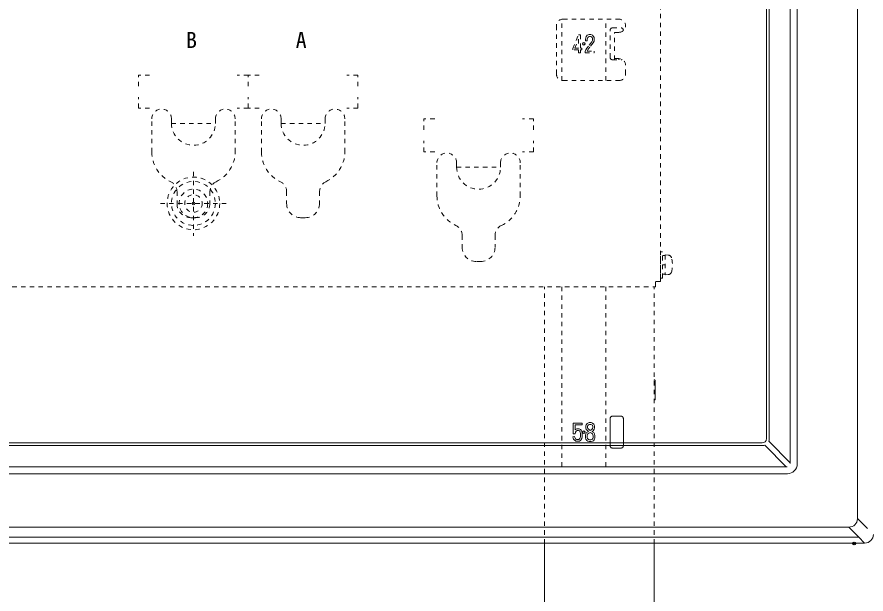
# Model space of a CAD drawing. Units: millimetres, scale not verified. Extents: x -63 to 62, y -116 to 117.
# Drawn here: x -23.05 to -3.69, y 50.76 to 63.91 of the extents above; entities that cross this region are included whole.
import ezdxf
from ezdxf.enums import TextEntityAlignment as Align

# ---------------------------------------------------------------- set-up
doc = ezdxf.new("R2010")
doc.units = ezdxf.units.MM
doc.header["$LTSCALE"] = 0.125
doc.header["$PDMODE"] = 32
doc.header["$PDSIZE"] = 0.0625
doc.linetypes.add('USER3', pattern=[19.05, 12.7, -6.35])
doc.linetypes.add('USER5', pattern=[1.4, 0.7, -0.7])
doc.layers.add('0-4_DEFPOINTS', color=7, linetype='Continuous')
doc.layers.add('0-6_SUNPO', color=7, linetype='Continuous')
doc.layers.add('0-5_GAIKEI', color=1, linetype='Continuous', lineweight=18)
doc.styles.add('ＭＳ ゴシック', font='')
doc.styles.get('ＭＳ ゴシック').set_extended_font_data('MS Gothic')

# ---------------------------------------------------------------- blocks, each defined once
blk = doc.blocks.new('D11')
at = {"layer": '0-4_DEFPOINTS'}
blk.add_point((-0.7273, 69.2117), dxfattribs=at)

msp = doc.modelspace()

# ---------------------------------------------------------------- linework, layer by layer
at = {"layer": '0-5_GAIKEI'}
for p, q in [((-3.8893, 81.8568), (-3.8893, 52.4767)), ((-5.4219, 80.5857), (-5.4219, 53.7478)), ((-5.2631, 80.611), (-5.2631, 53.7225)), ((-5.9621, 80.035), (-5.9621, 54.2985)), ((-5.9023, 54.2838), (-5.9023, 80.0497)), ((-10.3684, 54.6507), (-10.3684, 54.4046)), ((-10.162, 54.6507), (-10.3684, 54.6507)), ((-10.3287, 54.611), (-10.3287, 54.4989)), ((-10.162, 54.611), (-10.3287, 54.611)), ((-10.162, 54.6507), (-10.162, 54.611)), ((-10.0737, 54.6164), (-10.0844, 54.5895)), ((-10.0844, 54.5895), (-10.0844, 54.5464)), ((-10.048, 54.6472), (-10.0737, 54.6164)), ((-10.0071, 54.6626), (-10.048, 54.6472)), ((-10.0385, 54.5954), (-10.0439, 54.5817)), ((-10.0237, 54.6131), (-10.0385, 54.5954)), ((-9.9998, 54.6221), (-10.0237, 54.6131)), ((-9.9597, 54.6626), (-10.0071, 54.6626)), ((-9.9662, 54.6221), (-9.9998, 54.6221)), ((-9.9485, 54.6162), (-9.9662, 54.6221)), ((-9.9288, 54.6523), (-9.9597, 54.6626)), ((-9.9335, 54.6042), (-9.9485, 54.6162)), ((-9.9289, 54.5973), (-9.9335, 54.6042)), ((-9.9225, 54.5747), (-9.9289, 54.5973)), ((-9.9033, 54.6319), (-9.9288, 54.6523)), ((-9.8917, 54.6145), (-9.9033, 54.6319)), ((-9.882, 54.5804), (-9.8917, 54.6145)), ((-10.3684, 54.4046), (-10.3256, 54.4046)), ((-10.3287, 54.4989), (-10.3153, 54.5089)), ((-10.3256, 54.4046), (-10.3139, 54.4456)), ((-10.3153, 54.5089), (-10.2857, 54.5237)), ((-10.3139, 54.4456), (-10.3046, 54.4673)), ((-10.3046, 54.4673), (-10.2944, 54.475)), ((-10.2944, 54.475), (-10.2764, 54.484)), ((-10.2857, 54.5237), (-10.2367, 54.5237)), ((-10.2764, 54.484), (-10.2461, 54.484)), ((-10.2461, 54.484), (-10.2293, 54.4756)), ((-10.2367, 54.5237), (-10.2058, 54.5082)), ((-10.2293, 54.4756), (-10.2216, 54.4679)), ((-10.2216, 54.4679), (-10.2085, 54.445)), ((-10.2085, 54.445), (-10.2017, 54.4144)), ((-10.2058, 54.5082), (-10.1898, 54.4922)), ((-10.2017, 54.4144), (-10.2017, 54.3436)), ((-10.1898, 54.4922), (-10.1711, 54.4595)), ((-10.1711, 54.4595), (-10.162, 54.4187)), ((-10.162, 54.4187), (-10.162, 54.3387)), ((-10.0925, 54.3695), (-10.083, 54.4077)), ((-10.0844, 54.5464), (-10.0741, 54.5103)), ((-10.083, 54.4077), (-10.0631, 54.4375)), ((-10.0741, 54.5103), (-10.0453, 54.4815)), ((-10.0631, 54.4375), (-10.0384, 54.4573)), ((-10.052, 54.3645), (-10.0454, 54.3911)), ((-10.0454, 54.3911), (-10.0329, 54.4098)), ((-10.0453, 54.4815), (-10.0235, 54.464)), ((-10.0439, 54.5817), (-10.0439, 54.552)), ((-10.0439, 54.552), (-10.0381, 54.5315)), ((-10.0384, 54.4573), (-10.0235, 54.464)), ((-10.0381, 54.5315), (-10.0183, 54.5117)), ((-10.0329, 54.4098), (-10.0171, 54.4225)), ((-10.0183, 54.5117), (-9.9998, 54.4969)), ((-10.0171, 54.4225), (-9.9815, 54.4387)), ((-9.9998, 54.4969), (-9.9799, 54.4844)), ((-9.9815, 54.4387), (-9.9496, 54.4227)), ((-9.9799, 54.4844), (-9.9694, 54.4897)), ((-9.9694, 54.4897), (-9.9451, 54.507)), ((-9.9496, 54.4227), (-9.9335, 54.4098)), ((-9.9451, 54.507), (-9.9286, 54.5301)), ((-9.9381, 54.4622), (-9.9161, 54.478)), ((-9.9381, 54.4622), (-9.9277, 54.457)), ((-9.9335, 54.4098), (-9.9213, 54.3915)), ((-9.9286, 54.5301), (-9.9225, 54.5484)), ((-9.9277, 54.457), (-9.9033, 54.4375)), ((-9.9225, 54.5484), (-9.9225, 54.5747)), ((-9.9213, 54.3915), (-9.9144, 54.3569)), ((-9.9161, 54.478), (-9.8921, 54.5116)), ((-9.9033, 54.4375), (-9.8832, 54.4073)), ((-9.8921, 54.5116), (-9.882, 54.5419)), ((-9.8832, 54.4073), (-9.8739, 54.3609)), ((-9.882, 54.5419), (-9.882, 54.5804)), ((-6.0614, 54.1993), (-51.9928, 54.1993)), ((-10.3761, 54.3423), (-10.3368, 54.3479)), ((-10.3718, 54.3122), (-10.3761, 54.3423)), ((-10.3619, 54.2874), (-10.3718, 54.3122)), ((-10.3422, 54.2629), (-10.3619, 54.2874)), ((-10.3267, 54.2525), (-10.3422, 54.2629)), ((-10.3332, 54.3225), (-10.3368, 54.3479)), ((-10.3272, 54.3076), (-10.3332, 54.3225)), ((-10.3151, 54.2925), (-10.3272, 54.3076)), ((-10.3085, 54.2434), (-10.3267, 54.2525)), ((-10.3068, 54.2869), (-10.3151, 54.2925)), ((-10.2922, 54.238), (-10.3085, 54.2434)), ((-10.2933, 54.2802), (-10.3068, 54.2869)), ((-10.2858, 54.2777), (-10.2933, 54.2802)), ((-10.2469, 54.238), (-10.2922, 54.238)), ((-10.2518, 54.2777), (-10.2858, 54.2777)), ((-10.2416, 54.2802), (-10.2518, 54.2777)), ((-10.2253, 54.2434), (-10.2469, 54.238)), ((-10.2239, 54.292), (-10.2416, 54.2802)), ((-10.1953, 54.2634), (-10.2253, 54.2434)), ((-10.2185, 54.3002), (-10.2239, 54.292)), ((-10.2083, 54.3171), (-10.2185, 54.3002)), ((-10.2017, 54.3436), (-10.2083, 54.3171)), ((-10.1849, 54.279), (-10.1953, 54.2634)), ((-10.1713, 54.3017), (-10.1849, 54.279)), ((-10.162, 54.3387), (-10.1713, 54.3017)), ((-10.0925, 54.3151), (-10.0925, 54.3695)), ((-10.0819, 54.2832), (-10.0925, 54.3151)), ((-10.0572, 54.2586), (-10.0819, 54.2832)), ((-10.0373, 54.2436), (-10.0572, 54.2586)), ((-10.052, 54.3217), (-10.052, 54.3645)), ((-10.0465, 54.3051), (-10.052, 54.3217)), ((-10.0306, 54.2892), (-10.0465, 54.3051)), ((-10.0067, 54.2334), (-10.0373, 54.2436)), ((-10.0182, 54.2799), (-10.0306, 54.2892)), ((-10.0002, 54.2739), (-10.0182, 54.2799)), ((-9.9613, 54.2334), (-10.0067, 54.2334)), ((-9.9646, 54.2739), (-10.0002, 54.2739)), ((-9.945, 54.2772), (-9.9646, 54.2739)), ((-9.9323, 54.2382), (-9.9613, 54.2334)), ((-9.9358, 54.2818), (-9.945, 54.2772)), ((-9.9092, 54.2498), (-9.9323, 54.2382)), ((-9.9144, 54.3217), (-9.9206, 54.3031)), ((-9.9144, 54.3569), (-9.9144, 54.3217)), ((-9.8938, 54.2703), (-9.9092, 54.2498)), ((-9.8839, 54.2852), (-9.8938, 54.2703)), ((-9.8739, 54.3151), (-9.8839, 54.2852)), ((-9.8739, 54.3609), (-9.8739, 54.3151)), ((-5.4219, 53.7478), (-5.9096, 54.2377)), ((-52.0076, 54.1394), (-6.0466, 54.1394)), ((-6.0005, 54.1468), (-5.5125, 53.6566)), ((-5.5125, 53.6566), (-52.5417, 53.6566)), ((-5.4948, 53.6563), (-5.5125, 53.6566)), ((-5.4219, 53.7478), (-5.4217, 53.7294)), ((-5.4878, 53.4978), (-52.5664, 53.4978)), ((-3.8893, 52.4767), (-3.6625, 52.2499)), ((-4.0871, 52.279), (-53.9671, 52.279)), ((-3.8602, 52.0522), (-4.0871, 52.279)), ((-54.194, 52.0522), (-3.8602, 52.0522)), ((-11.0271, 0.5341), (-11.0271, 51.9091)), ((-8.5271, 0.5341), (-8.5271, 51.9091)), ((-3.7268, 51.9168), (-3.8622, 52.0522))]:
    msp.add_line(p, q, dxfattribs=at)
at = {"layer": '0-5_GAIKEI', "linetype": 'USER5'}
for p, q in [((-8.3771, 57.8791), (-8.3771, 64.6391)), ((-10.7521, 62.6091), (-10.7521, 63.7091)), ((-10.6271, 62.4612), (-10.6271, 63.857)), ((-10.6021, 63.8591), (-9.3271, 63.8591)), ((-9.6271, 62.4591), (-9.6271, 63.8591)), ((-10.3807, 63.1926), (-10.2469, 63.5033)), ((-10.2469, 63.5033), (-10.2048, 63.5033)), ((-10.2048, 63.5033), (-10.2048, 63.2007)), ((-10.0745, 63.4614), (-10.049, 63.4919)), ((-10.049, 63.4919), (-10.0086, 63.5071)), ((-10.0086, 63.5071), (-9.9648, 63.5071)), ((-9.9648, 63.5071), (-9.9283, 63.4915)), ((-9.9283, 63.4915), (-9.9083, 63.4665)), ((-9.5271, 62.9841), (-9.5271, 63.6091)), ((-9.4771, 63.6591), (-9.2771, 63.6591)), ((-9.4271, 62.9341), (-9.4271, 63.5591)), ((-9.4271, 63.5591), (-9.3271, 63.5591)), ((-9.2271, 63.5973), (-9.2271, 63.6091)), ((-10.3327, 63.2007), (-10.2457, 63.4026)), ((-10.2457, 63.4026), (-10.2457, 63.2007)), ((-10.0891, 63.4043), (-10.0846, 63.4362)), ((-10.0891, 63.3668), (-10.0891, 63.4043)), ((-10.049, 63.3668), (-10.0891, 63.3668)), ((-10.0846, 63.4362), (-10.0745, 63.4614)), ((-10.049, 63.4015), (-10.0456, 63.4257)), ((-10.049, 63.3668), (-10.049, 63.4015)), ((-10.0456, 63.4257), (-10.0396, 63.4406)), ((-10.0396, 63.4406), (-10.025, 63.4581)), ((-10.025, 63.4581), (-10.0013, 63.467)), ((-9.9457, 63.3418), (-10.0247, 63.247)), ((-10.0013, 63.467), (-9.973, 63.467)), ((-9.9119, 63.3197), (-9.9932, 63.2221)), ((-9.973, 63.467), (-9.9533, 63.4586)), ((-9.9533, 63.4586), (-9.9413, 63.4435)), ((-9.9317, 63.3698), (-9.9457, 63.3418)), ((-9.9413, 63.4435), (-9.932, 63.4281)), ((-9.932, 63.4281), (-9.9288, 63.4055)), ((-9.9288, 63.3813), (-9.9317, 63.3698)), ((-9.9288, 63.4055), (-9.9288, 63.3813)), ((-9.8938, 63.3558), (-9.9119, 63.3197)), ((-9.9083, 63.4665), (-9.8935, 63.4418)), ((-9.8887, 63.3764), (-9.8938, 63.3558)), ((-9.8935, 63.4418), (-9.8887, 63.4083)), ((-9.8887, 63.4083), (-9.8887, 63.3764)), ((-10.3807, 63.1598), (-10.3807, 63.1926)), ((-10.2457, 63.1598), (-10.3807, 63.1598)), ((-10.2457, 63.2007), (-10.3327, 63.2007)), ((-10.2457, 63.1598), (-10.2457, 63.0903)), ((-10.1721, 63.2007), (-10.2048, 63.2007)), ((-10.2048, 63.1598), (-10.2048, 63.0903)), ((-10.1721, 63.1598), (-10.2048, 63.1598)), ((-10.1721, 63.2007), (-10.1721, 63.1598)), ((-10.0831, 63.1633), (-10.0971, 63.1259)), ((-10.0616, 63.1978), (-10.0831, 63.1633)), ((-10.0247, 63.247), (-10.0616, 63.1978)), ((-10.047, 63.1455), (-10.0527, 63.1303)), ((-10.0527, 63.1303), (-9.8887, 63.1303)), ((-10.0285, 63.1751), (-10.047, 63.1455)), ((-9.9932, 63.2221), (-10.0285, 63.1751)), ((-9.8887, 63.0903), (-9.8887, 63.1303)), ((-10.2457, 63.0903), (-10.2048, 63.0903)), ((-9.4771, 62.9341), (-9.2771, 62.9341)), ((-9.4271, 62.9591), (-9.3271, 62.9591)), ((-9.3271, 62.9341), (-9.3271, 62.9591)), ((-9.1771, 62.6091), (-9.1771, 62.8091)), ((-20.0271, 62.5841), (-20.2771, 62.5841)), ((-20.2771, 62.3341), (-20.2771, 62.5841)), ((-17.5271, 62.5841), (-17.7771, 62.5841)), ((-17.7771, 62.3341), (-17.7771, 62.5841)), ((-15.2771, 62.5841), (-15.5271, 62.5841)), ((-15.2771, 62.3341), (-15.2771, 62.5841)), ((-10.6021, 62.4591), (-9.3271, 62.4591)), ((-17.7771, 61.8341), (-17.7771, 62.0841)), ((-15.2771, 61.8341), (-15.2771, 62.0841)), ((-17.7771, 61.8341), (-18.0271, 61.8341)), ((-15.2771, 61.8341), (-15.5271, 61.8341)), ((-19.9771, 60.8302), (-19.9771, 61.5841)), ((-19.5271, 61.4841), (-19.5271, 61.5841)), ((-18.0771, 60.8302), (-18.0771, 61.5841)), ((-17.4771, 60.8302), (-17.4771, 61.5841)), ((-17.0271, 61.4841), (-17.0271, 61.5841)), ((-15.5771, 60.8302), (-15.5771, 61.5841)), ((-13.5271, 61.5841), (-13.7771, 61.5841)), ((-13.7771, 61.3341), (-13.7771, 61.5841)), ((-11.2771, 61.5841), (-11.5271, 61.5841)), ((-11.2771, 61.3341), (-11.2771, 61.5841)), ((-11.2771, 60.8341), (-11.2771, 61.0841)), ((-11.2771, 60.8341), (-11.5271, 60.8341)), ((-13.4771, 59.8302), (-13.4771, 60.5841)), ((-13.0271, 60.4841), (-13.0271, 60.5841)), ((-11.5771, 59.8302), (-11.5771, 60.5841)), ((-19.0271, 60.3782), (-19.0271, 58.9226)), ((-19.4021, 59.9289), (-19.4021, 59.6591)), ((-18.6521, 59.9289), (-18.6521, 59.6591)), ((-16.9021, 59.9289), (-16.9021, 59.6591)), ((-16.1521, 59.9289), (-16.1521, 59.6591)), ((-19.7793, 59.6591), (-18.2568, 59.6591)), ((-19.0771, 59.3341), (-18.9771, 59.3341)), ((-16.5771, 59.3341), (-16.4771, 59.3341)), ((-12.9021, 58.9289), (-12.9021, 58.6591)), ((-12.1521, 58.9289), (-12.1521, 58.6591)), ((-8.3771, 57.9591), (-8.3771, 58.5591)), ((-8.3771, 58.5591), (-8.3371, 58.5591)), ((-8.3371, 57.9591), (-8.3371, 58.5591)), ((-8.2721, 58.4716), (-8.3371, 58.4716)), ((-8.2721, 58.4841), (-8.2025, 58.4804)), ((-8.2721, 58.4841), (-8.2721, 58.0341)), ((-12.5771, 58.3341), (-12.4771, 58.3341)), ((-8.2721, 58.2591), (-8.3371, 58.2591)), ((-8.4771, 57.8791), (-8.3771, 57.8791)), ((-8.3771, 57.9591), (-8.3371, 57.9591)), ((-8.2721, 58.0466), (-8.3371, 58.0466)), ((-8.2721, 58.0341), (-8.2025, 58.0377)), ((-49.5571, 57.7591), (-8.4971, 57.7591)), ((-11.0271, 51.9091), (-11.0271, 57.7591)), ((-10.6271, 53.6591), (-10.6271, 57.7591)), ((-9.6271, 53.6591), (-9.6271, 57.7591)), ((-8.5271, 51.9091), (-8.5271, 57.7591)), ((-8.4971, 57.8591), (-8.4971, 57.7591))]:
    msp.add_line(p, q, dxfattribs=at)
at = {"layer": '0-5_GAIKEI', "linetype": 'USER3'}
for p, q in [((-8.5021, 55.6236), (-8.5021, 55.1945)), ((-9.4771, 54.8091), (-9.2771, 54.8091)), ((-9.5271, 54.1341), (-9.5271, 54.7591)), ((-9.2271, 54.1341), (-9.2271, 54.7591)), ((-9.4771, 54.0841), (-9.2771, 54.0841)), ((-9.6271, 53.6591), (-10.6271, 53.6591))]:
    msp.add_line(p, q, dxfattribs=at)
at = {"layer": '0-5_GAIKEI', "color": 7}
msp.add_line((-3.7268, 51.9168), (-54.3274, 51.9168), dxfattribs=at)
at = {"layer": '0-5_GAIKEI', "linetype": 'USER5'}
for points in [[(-10.0971, 63.1259), (-10.0971, 63.0903), (-9.8887, 63.0903)], [(-17.7771, 62.3341), (-17.7771, 62.5841), (-18.0271, 62.5841)], [(-20.0271, 61.8341), (-20.2771, 61.8341), (-20.2771, 62.0841)], [(-17.5271, 61.8341), (-17.7771, 61.8341), (-17.7771, 62.0841)], [(-19.5271, 61.4841), (-18.5271, 61.4841), (-18.5271, 61.5841)], [(-17.0271, 61.4841), (-16.0271, 61.4841), (-16.0271, 61.5841)], [(-13.5271, 60.8341), (-13.7771, 60.8341), (-13.7771, 61.0841)], [(-13.0271, 60.4841), (-12.0271, 60.4841), (-12.0271, 60.5841)]]:
    msp.add_lwpolyline(points, dxfattribs=at)
at = {"layer": '0-5_GAIKEI'}
msp.add_lwpolyline([(-9.9206, 54.3031), (-9.9269, 54.2937), (-9.9358, 54.2818)], dxfattribs=at)
at = {"layer": '0-5_GAIKEI', "linetype": 'USER5'}
for radius in [0.6, 0.5, 0.325, 0.2]:
    msp.add_circle((-19.0271, 59.6591), radius, dxfattribs=at)
for centre, radius, start, end in [((-10.6021, 63.7091), 0.15, 90, 180), ((-9.3271, 63.7091), 0.15, 270, 90), ((-9.4771, 63.6091), 0.05, 90, 180), ((-9.2771, 63.6091), 0.05, 0, 90), ((-9.4771, 62.9841), 0.05, 180, 270), ((-9.3271, 62.8091), 0.15, 0, 90), ((-9.2771, 62.9841), 0.05, 270, 297.90568), ((-10.6021, 62.6091), 0.15, 180, 270), ((-9.3271, 62.6091), 0.15, 270, 0), ((-19.7521, 61.5841), 0.225, 0, 180), ((-18.3021, 61.5841), 0.225, 0, 180), ((-17.2521, 61.5841), 0.225, 0, 180), ((-15.8021, 61.5841), 0.225, 0, 180), ((-19.0271, 61.4841), 0.5, 180, 0), ((-16.5271, 61.4841), 0.5, 180, 0), ((-19.2271, 60.8341), 0.75, 180.29559, 244.84934), ((-18.8271, 60.8341), 0.75, 295.15066, 359.70441), ((-16.7271, 60.8341), 0.75, 180.29559, 244.84934), ((-16.3271, 60.8341), 0.75, 295.15066, 359.70441), ((-13.2521, 60.5841), 0.225, 0, 180), ((-11.8021, 60.5841), 0.225, 0, 180), ((-12.5271, 60.4841), 0.5, 180, 0), ((-19.6521, 59.9289), 0.25, 0, 64.84934), ((-18.4021, 59.9289), 0.25, 115.15066, 180), ((-17.1521, 59.9289), 0.25, 0, 64.84934), ((-15.9021, 59.9289), 0.25, 115.15066, 180), ((-12.7271, 59.8341), 0.75, 180.29559, 244.84934), ((-12.3271, 59.8341), 0.75, 295.15066, 359.70441), ((-19.0771, 59.6591), 0.325, 180, 270), ((-18.9771, 59.6591), 0.325, 270, 0), ((-16.5771, 59.6591), 0.325, 180, 270), ((-16.4771, 59.6591), 0.325, 270, 0), ((-13.1521, 58.9289), 0.25, 0, 64.84934), ((-11.9021, 58.9289), 0.25, 115.15066, 180), ((-12.5771, 58.6591), 0.325, 180, 270), ((-12.4771, 58.6591), 0.325, 270, 0), ((-8.2067, 58.4005), 0.08, 15.78599, 87), ((-8.7071, 58.2591), 0.6, 344.21401, 15.78599), ((-8.2067, 58.1176), 0.08, 273, 344.21401), ((-8.4771, 57.8591), 0.02, 90, 180)]:
    msp.add_arc(centre, radius, start, end, dxfattribs=at)
at = {"layer": '0-5_GAIKEI', "linetype": 'USER3'}
for centre, radius, start, end in [((-8.5146, 55.6236), 0.0125, 0, 180), ((-8.5146, 55.1945), 0.0125, 180, 0), ((-9.4771, 54.7591), 0.05, 90, 180), ((-9.2771, 54.7591), 0.05, 0, 90), ((-9.4771, 54.1341), 0.05, 180, 270), ((-9.2771, 54.1341), 0.05, 270, 0)]:
    msp.add_arc(centre, radius, start, end, dxfattribs=at)
at = {"layer": '0-5_GAIKEI'}
for centre, major_axis, ratio, start_param, end_param in [((-6.0629, 54.3), (-0.0718, 0.0718), 0.985257, 2.3636208, 3.9195645), ((-6.0551, 54.2877), (-0.1285, 0.0852), 0.971946, 3.4033699, 3.7142024), ((-6.0506, 54.2923), (-0.0853, 0.1284), 0.972012, 2.5684978, 2.8800297), ((-5.4884, 53.7231), (-0.1595, 0.1595), 0.997265, 2.357564, 3.9256213), ((-4.4486, 52.8382), (-0.5022, 0.5022), 0.49281, 2.7306286, 3.5525567)]:
    msp.add_ellipse(centre, major_axis=major_axis, ratio=ratio, start_param=start_param, end_param=end_param, dxfattribs=at)
at = {"layer": '0-5_GAIKEI', "color": 7}
msp.add_ellipse((-3.7274, 52.117), major_axis=(-0.1418, 0.1418), ratio=0.997265, start_param=2.357564, end_param=3.9256213, dxfattribs=at)
at = {"layer": '0-5_GAIKEI'}
for p in [(-10.1271, 63.2966), (-19.0271, 59.6591), (-10.1271, 54.4466)]:
    msp.add_point(p, dxfattribs=at)

# ---------------------------------------------------------------- block references
at = {"layer": '0-6_SUNPO'}
msp.add_blockref('D11', (-3.2396, -17.3026), dxfattribs=at)

# ---------------------------------------------------------------- texts
at = {"layer": '0-5_GAIKEI', "color": 7, "style": 'ＭＳ ゴシック'}
for s, p in [('B', (-19.1962, 63.0917)), ('A', (-16.6962, 63.0917))]:
    msp.add_text(s, height=0.3666, dxfattribs=at).set_placement(p, align=Align.BOTTOM_LEFT)

doc.saveas('drawing.dxf')
